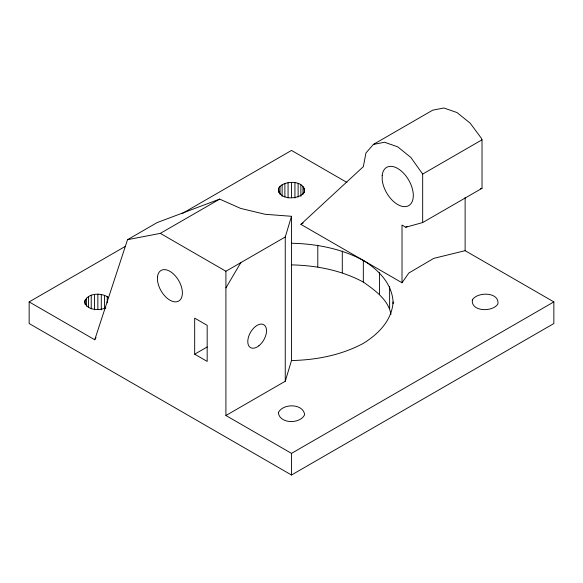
<?xml version="1.0" encoding="UTF-8"?>
<svg xmlns="http://www.w3.org/2000/svg" width="583" height="583" viewBox="0 0 583 583"><rect width="100%" height="100%" fill="white"/><g stroke="black" fill="none" stroke-linecap="round" stroke-linejoin="round"><path stroke-width="0.87" d="M553.85 301.899L291.5 453.37L225.912 415.504L225.912 287.893L225.912 271.248L285.255 236.989L291.5 216.293L265.207 214.296L240.706 208.437L219.667 199.116L157.199 222.56L127.531 239.686L94.737 339.765L29.15 301.899L29.15 323.536L291.5 475.007L553.85 323.536L553.85 301.899L465.125 250.675L433.788 258.356L408.829 273.019L402.015 282.762L300.872 224.368L363.333 166.658L365.949 152.986L373.397 144.416L432.739 110.158L443.882 107.993L457.028 112.563L470.175 123.173L481.325 138.207L482.017 139.811L482.017 188.302L422.675 222.56L405.783 227.232L402.015 225.06L402.015 282.762M108.635 297.549C101.814 292.506 87.435 292.491 84.608 301.899C86.867 310.447 99.03 310.805 105.858 307.919M278.703 188.127C277.224 200.231 299.458 200.37 304.297 192.084C305.776 179.979 283.542 179.834 278.703 188.127L278.703 192.63M291.5 243.249C316.372 243.803 341.259 248.591 363.333 260.426C378.294 269.674 391.987 283.374 393.088 301.885C392.002 320.41 378.301 334.125 363.333 343.372C341.259 355.207 316.372 359.995 291.5 360.549L285.255 381.246L225.912 415.504M94.737 339.765L96.02 337.36M225.912 287.893L240.837 262.627M29.15 301.899L125.265 246.405M181.991 213.662L291.5 150.436L346.936 182.443M127.531 239.686L160.325 233.375L219.667 199.116M300.872 224.368L303.211 223.012M422.675 222.56L422.675 174.069L482.017 139.811M405.783 227.232L407.342 226.335M194.678 354.194L207.176 361.402L207.176 325.343L194.678 318.129L194.678 354.194L207.176 346.98M480.326 188.768L482.017 188.302M373.397 144.416L384.54 142.252L397.686 146.829L410.84 157.439L422.675 174.069M291.5 264.886C316.372 265.44 341.259 270.235 363.333 282.063C374.752 290.166 388.242 299.582 390.974 314.259M160.325 233.375L225.912 271.248M465.125 197.484L465.125 250.675M393.088 301.885L393.088 303.685M389.626 286.719L389.626 308.356M379.475 272.574L379.475 294.211M363.333 260.426L363.333 282.063M342.294 251.105L342.294 272.742M317.793 245.246L317.793 266.883M304.297 188.127L304.297 192.63M302.978 186.276L302.978 194.394M300.872 184.694L300.872 196.413M298.124 183.477L298.124 197.003M294.932 182.712L294.932 198.045M291.5 182.457L291.5 197.783M291.5 216.293L291.5 360.549M291.5 453.37L291.5 475.007M288.068 182.712L288.068 198.045M285.255 236.989L285.255 381.246M284.876 183.477L284.876 197.003M282.128 184.694L282.128 196.413M280.022 186.276L280.022 194.394M107.228 296.492L107.228 302.803M104.488 295.275L104.488 308.801M101.289 294.51L101.289 309.835M97.864 294.247L97.864 309.58M94.431 294.51L94.431 309.835M91.232 295.275L91.232 308.801M88.492 296.492L88.492 307.307M86.386 298.073L86.386 306.192M85.06 299.917L85.06 304.428M278.368 412.669C279.651 424.045 300.209 424.205 304.632 414.724C303.349 403.349 282.791 403.188 278.368 412.669M382.193 175.294L382.215 180.016A22.081 12.753 60 0 0 406.154 206.535A22.081 12.753 60 0 0 406.008 176.037A22.081 12.753 60 0 0 382.193 175.294M472.339 299.917C470.86 312.029 493.101 312.167 497.94 303.881C499.412 291.777 477.178 291.631 472.339 299.917M157.512 276.706A17.665 10.203 60 0 0 174.674 301.826A17.665 10.203 60 0 0 177.502 278.681A17.665 10.203 60 0 0 157.512 276.706M258.874 345.792A13.249 7.652 -60 0 0 264.252 325.008A13.249 7.652 -60 0 0 248.307 337.681A13.249 7.652 -60 0 0 258.874 345.792"/></g></svg>
